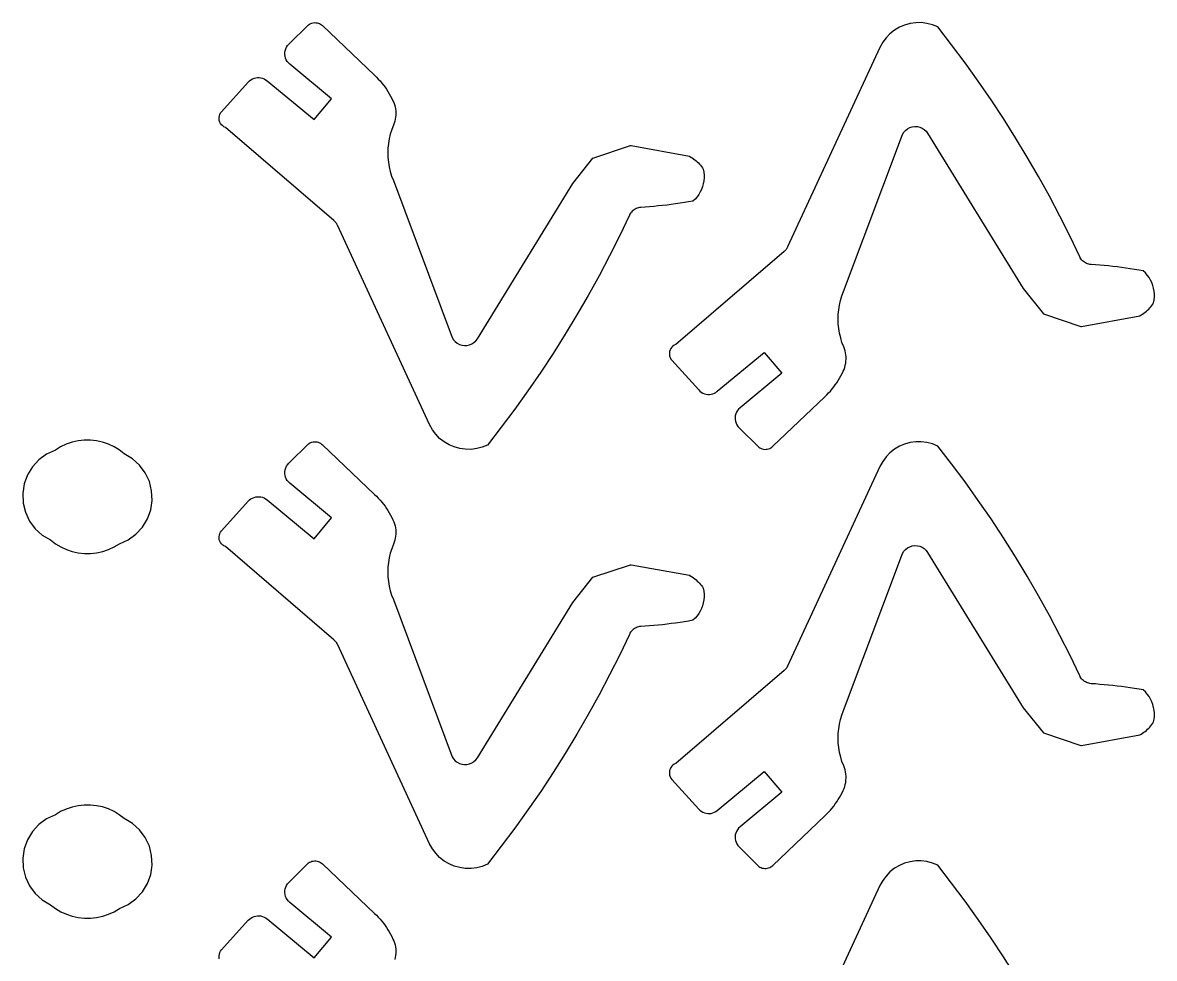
# Model space of a CAD drawing. Header units: millimetres. Extents: x -22 to 17.5, y -7.2 to 9.5.
# Drawn here: x -7.62 to 2.64, y 0.97 to 9.45 of the extents above; entities that cross this region are included whole.
import ezdxf

# ---------------------------------------------------------------- set-up
doc = ezdxf.new("R2010")
doc.units = ezdxf.units.MM
doc.header["$MEASUREMENT"] = 0
doc.layers.get('0').update_dxf_attribs({"linetype": 'CONTINUOUS', "true_color": 0xffffff})

msp = doc.modelspace()

# ---------------------------------------------------------------- linework, layer by layer
for p, q in [((-5.025, 9.435), (-5.015, 9.441)), ((-5.015, 9.441), (-5.004, 9.446)), ((-5.004, 9.446), (-4.993, 9.45)), ((-4.993, 9.45), (-4.982, 9.452)), ((-4.982, 9.452), (-4.97, 9.454)), ((-4.97, 9.454), (-4.959, 9.453)), ((-4.959, 9.453), (-4.947, 9.452)), ((-4.947, 9.452), (-4.936, 9.449)), ((-4.936, 9.449), (-4.925, 9.445)), ((-4.925, 9.445), (-4.915, 9.44)), ((-4.915, 9.44), (-4.906, 9.433)), ((0.428, 9.446), (0.378, 9.432)), ((0.479, 9.453), (0.428, 9.446)), ((0.53, 9.454), (0.479, 9.453)), ((0.581, 9.447), (0.53, 9.454)), ((0.631, 9.434), (0.581, 9.447)), ((-5.203, 9.258), (-5.025, 9.435)), ((-4.906, 9.433), (-4.897, 9.426)), ((-4.897, 9.426), (-4.425, 8.976)), ((0.246, 9.353), (0.21, 9.316)), ((0.286, 9.386), (0.246, 9.353)), ((0.331, 9.412), (0.286, 9.386)), ((0.378, 9.432), (0.331, 9.412)), ((0.679, 9.414), (0.631, 9.434)), ((0.804, 9.252), (0.679, 9.414)), ((-5.223, 9.231), (-5.214, 9.245)), ((-5.214, 9.245), (-5.203, 9.258)), ((0.18, 9.275), (0.155, 9.229)), ((0.21, 9.316), (0.18, 9.275)), ((0.927, 9.089), (0.804, 9.252)), ((-5.239, 9.166), (-5.238, 9.183)), ((-5.237, 9.149), (-5.239, 9.166)), ((-5.238, 9.183), (-5.236, 9.199)), ((-5.233, 9.132), (-5.237, 9.149)), ((-5.236, 9.199), (-5.231, 9.216)), ((-5.226, 9.117), (-5.233, 9.132)), ((-5.231, 9.216), (-5.223, 9.231)), ((0.155, 9.229), (-0.682, 7.42)), ((-5.218, 9.102), (-5.226, 9.117)), ((-5.207, 9.089), (-5.218, 9.102)), ((-5.195, 9.077), (-5.207, 9.089)), ((-4.817, 8.763), (-5.195, 9.077)), ((1.046, 8.922), (0.927, 9.089)), ((-5.57, 8.915), (-5.558, 8.926)), ((-5.558, 8.926), (-5.546, 8.935)), ((-5.546, 8.935), (-5.532, 8.943)), ((-5.532, 8.943), (-5.518, 8.949)), ((-5.518, 8.949), (-5.503, 8.953)), ((-5.503, 8.953), (-5.487, 8.955)), ((-5.487, 8.955), (-5.472, 8.955)), ((-5.472, 8.955), (-5.456, 8.954)), ((-5.456, 8.954), (-5.441, 8.95)), ((-5.441, 8.95), (-5.427, 8.944)), ((-5.427, 8.944), (-5.413, 8.936)), ((-5.413, 8.936), (-5.4, 8.927)), ((-5.4, 8.927), (-4.974, 8.574)), ((-4.425, 8.976), (-4.408, 8.959)), ((-4.408, 8.959), (-4.392, 8.942)), ((-4.392, 8.942), (-4.376, 8.925)), ((-4.376, 8.925), (-4.36, 8.906)), ((-5.812, 8.646), (-5.57, 8.915)), ((-4.36, 8.906), (-4.346, 8.888)), ((-4.346, 8.888), (-4.331, 8.868)), ((-4.331, 8.868), (-4.318, 8.849)), ((-4.318, 8.849), (-4.305, 8.829)), ((-4.305, 8.829), (-4.292, 8.809)), ((1.162, 8.754), (1.046, 8.922)), ((-4.974, 8.574), (-4.817, 8.763)), ((-4.292, 8.809), (-4.281, 8.788)), ((-4.281, 8.788), (-4.27, 8.767)), ((-4.27, 8.767), (-4.259, 8.745)), ((-4.259, 8.745), (-4.252, 8.728)), ((-4.252, 8.728), (-4.245, 8.71)), ((1.274, 8.583), (1.162, 8.754)), ((-5.832, 8.608), (-5.828, 8.622)), ((-5.828, 8.622), (-5.821, 8.635)), ((-5.821, 8.635), (-5.812, 8.646)), ((-4.245, 8.71), (-4.24, 8.691)), ((-4.24, 8.691), (-4.237, 8.673)), ((-4.237, 8.673), (-4.234, 8.654)), ((-4.234, 8.654), (-4.233, 8.635)), ((-4.233, 8.635), (-4.234, 8.616)), ((-5.835, 8.594), (-5.832, 8.608)), ((-5.835, 8.58), (-5.835, 8.594)), ((-5.833, 8.565), (-5.835, 8.58)), ((-5.828, 8.552), (-5.833, 8.565)), ((-5.821, 8.539), (-5.828, 8.552)), ((-5.813, 8.527), (-5.821, 8.539)), ((-5.802, 8.517), (-5.813, 8.527)), ((-5.791, 8.509), (-5.802, 8.517)), ((-4.255, 8.524), (-4.27, 8.484)), ((-4.248, 8.542), (-4.255, 8.524)), ((-4.243, 8.56), (-4.248, 8.542)), ((-4.238, 8.578), (-4.243, 8.56)), ((-4.235, 8.597), (-4.238, 8.578)), ((-4.234, 8.616), (-4.235, 8.597)), ((1.384, 8.41), (1.274, 8.583)), ((-5.777, 8.503), (-5.791, 8.509)), ((-4.794, 7.659), (-5.777, 8.503)), ((-4.283, 8.443), (-4.293, 8.401)), ((-4.27, 8.484), (-4.283, 8.443)), ((-0.174, 7.016), (0.36, 8.44)), ((0.36, 8.44), (0.372, 8.46)), ((0.372, 8.46), (0.387, 8.477)), ((0.387, 8.477), (0.405, 8.491)), ((0.405, 8.491), (0.426, 8.502)), ((0.426, 8.502), (0.448, 8.509)), ((0.448, 8.509), (0.471, 8.512)), ((0.471, 8.512), (0.494, 8.511)), ((0.494, 8.511), (0.516, 8.506)), ((0.516, 8.506), (0.537, 8.497)), ((0.537, 8.497), (0.557, 8.485)), ((0.557, 8.485), (0.574, 8.469)), ((0.574, 8.469), (0.587, 8.45)), ((0.587, 8.45), (1.454, 7.042)), ((-4.304, 8.316), (-4.306, 8.273)), ((-4.3, 8.358), (-4.304, 8.316)), ((-4.293, 8.401), (-4.3, 8.358)), ((-2.446, 8.225), (-2.107, 8.339)), ((-2.107, 8.339), (-2.1, 8.339)), ((-2.1, 8.339), (-1.57, 8.243)), ((1.489, 8.235), (1.384, 8.41)), ((-4.306, 8.273), (-4.304, 8.23)), ((-4.304, 8.23), (-4.3, 8.187)), ((-2.628, 7.996), (-2.446, 8.225)), ((-1.57, 8.243), (-1.558, 8.235)), ((-1.558, 8.235), (-1.546, 8.228)), ((-1.546, 8.228), (-1.534, 8.219)), ((-1.534, 8.219), (-1.523, 8.21)), ((-1.523, 8.21), (-1.512, 8.201)), ((1.592, 8.058), (1.489, 8.235)), ((-4.3, 8.187), (-4.293, 8.145)), ((-4.293, 8.145), (-4.283, 8.103)), ((-1.512, 8.201), (-1.501, 8.191)), ((-1.501, 8.191), (-1.491, 8.181)), ((-1.491, 8.181), (-1.481, 8.171)), ((-1.481, 8.171), (-1.472, 8.16)), ((-1.472, 8.16), (-1.463, 8.149)), ((-1.463, 8.149), (-1.454, 8.137)), ((-1.454, 8.137), (-1.447, 8.125)), ((-1.447, 8.125), (-1.442, 8.099)), ((-4.283, 8.103), (-4.271, 8.062)), ((-4.271, 8.062), (-4.255, 8.022)), ((-4.255, 8.022), (-3.722, 6.598)), ((-1.442, 8.019), (-1.446, 7.993)), ((-1.442, 8.099), (-1.439, 8.072)), ((-1.439, 8.046), (-1.442, 8.019)), ((-1.439, 8.072), (-1.439, 8.046)), ((1.691, 7.879), (1.592, 8.058)), ((-3.494, 6.588), (-2.628, 7.996)), ((-1.474, 7.918), (-1.488, 7.895)), ((-1.462, 7.942), (-1.474, 7.918)), ((-1.453, 7.967), (-1.462, 7.942)), ((-1.446, 7.993), (-1.453, 7.967)), ((-1.775, 7.8), (-1.815, 7.795)), ((-1.736, 7.805), (-1.775, 7.8)), ((-1.697, 7.81), (-1.736, 7.805)), ((-1.657, 7.816), (-1.697, 7.81)), ((-1.618, 7.822), (-1.657, 7.816)), ((-1.579, 7.828), (-1.618, 7.822)), ((-1.54, 7.835), (-1.579, 7.828)), ((-1.521, 7.853), (-1.54, 7.835)), ((-1.503, 7.874), (-1.521, 7.853)), ((-1.488, 7.895), (-1.503, 7.874)), ((1.786, 7.698), (1.691, 7.879)), ((-2.116, 7.707), (-2.204, 7.523)), ((-2.111, 7.717), (-2.116, 7.707)), ((-2.105, 7.726), (-2.111, 7.717)), ((-2.098, 7.735), (-2.105, 7.726)), ((-2.091, 7.743), (-2.098, 7.735)), ((-2.083, 7.75), (-2.091, 7.743)), ((-2.074, 7.757), (-2.083, 7.75)), ((-2.065, 7.762), (-2.074, 7.757)), ((-2.055, 7.767), (-2.065, 7.762)), ((-2.045, 7.771), (-2.055, 7.767)), ((-2.034, 7.774), (-2.045, 7.771)), ((-2.024, 7.776), (-2.034, 7.774)), ((-2.013, 7.778), (-2.024, 7.776)), ((-1.973, 7.78), (-2.013, 7.778)), ((-1.934, 7.784), (-1.973, 7.78)), ((-1.894, 7.787), (-1.934, 7.784)), ((-1.854, 7.791), (-1.894, 7.787)), ((-1.815, 7.795), (-1.854, 7.791)), ((1.878, 7.515), (1.786, 7.698)), ((-4.791, 7.656), (-4.794, 7.659)), ((-4.788, 7.653), (-4.791, 7.656)), ((-4.785, 7.65), (-4.788, 7.653)), ((-4.782, 7.647), (-4.785, 7.65)), ((-4.779, 7.643), (-4.782, 7.647)), ((-4.776, 7.64), (-4.779, 7.643)), ((-4.774, 7.636), (-4.776, 7.64)), ((-4.771, 7.633), (-4.774, 7.636)), ((-4.769, 7.629), (-4.771, 7.633)), ((-4.767, 7.625), (-4.769, 7.629)), ((-4.765, 7.621), (-4.767, 7.625)), ((-4.763, 7.618), (-4.765, 7.621)), ((-3.927, 5.809), (-4.763, 7.618)), ((-2.204, 7.523), (-2.296, 7.34)), ((1.966, 7.331), (1.878, 7.515)), ((-0.703, 7.388), (-0.707, 7.385)), ((-0.701, 7.391), (-0.703, 7.388)), ((-0.698, 7.395), (-0.701, 7.391)), ((-0.695, 7.398), (-0.698, 7.395)), ((-0.692, 7.402), (-0.695, 7.398)), ((-0.69, 7.405), (-0.692, 7.402)), ((-0.688, 7.409), (-0.69, 7.405)), ((-0.685, 7.413), (-0.688, 7.409)), ((-0.683, 7.417), (-0.685, 7.413)), ((-0.682, 7.42), (-0.683, 7.417)), ((-2.296, 7.34), (-2.391, 7.159)), ((-0.713, 7.379), (-1.696, 6.535)), ((-0.71, 7.382), (-0.713, 7.379)), ((-0.707, 7.385), (-0.71, 7.382)), ((1.971, 7.321), (1.966, 7.331)), ((1.977, 7.312), (1.971, 7.321)), ((1.983, 7.303), (1.977, 7.312)), ((1.991, 7.295), (1.983, 7.303)), ((1.999, 7.288), (1.991, 7.295)), ((2.008, 7.281), (1.999, 7.288)), ((2.017, 7.276), (2.008, 7.281)), ((2.027, 7.271), (2.017, 7.276)), ((2.037, 7.267), (2.027, 7.271)), ((2.047, 7.264), (2.037, 7.267)), ((2.058, 7.261), (2.047, 7.264)), ((2.069, 7.26), (2.058, 7.261)), ((2.108, 7.257), (2.069, 7.26)), ((2.148, 7.254), (2.108, 7.257)), ((2.188, 7.251), (2.148, 7.254)), ((2.227, 7.247), (2.188, 7.251)), ((2.267, 7.243), (2.227, 7.247)), ((2.306, 7.238), (2.267, 7.243)), ((2.345, 7.233), (2.306, 7.238)), ((2.385, 7.228), (2.345, 7.233)), ((2.424, 7.222), (2.385, 7.228)), ((2.463, 7.216), (2.424, 7.222)), ((2.503, 7.21), (2.463, 7.216)), ((2.542, 7.203), (2.503, 7.21)), ((2.561, 7.184), (2.542, 7.203)), ((2.578, 7.164), (2.561, 7.184)), ((-2.391, 7.159), (-2.49, 6.98)), ((2.594, 7.143), (2.578, 7.164)), ((2.607, 7.12), (2.594, 7.143)), ((2.619, 7.096), (2.607, 7.12)), ((2.628, 7.071), (2.619, 7.096)), ((-2.49, 6.98), (-2.592, 6.803)), ((-0.202, 6.935), (-0.189, 6.976)), ((-0.189, 6.976), (-0.174, 7.016)), ((1.454, 7.042), (1.636, 6.813)), ((2.635, 7.045), (2.628, 7.071)), ((2.64, 7.019), (2.635, 7.045)), ((2.642, 6.992), (2.64, 7.019)), ((2.642, 6.966), (2.642, 6.992)), ((-0.219, 6.851), (-0.212, 6.893)), ((-0.212, 6.893), (-0.202, 6.935)), ((2.6, 6.867), (2.61, 6.878)), ((2.61, 6.878), (2.619, 6.889)), ((2.619, 6.889), (2.627, 6.901)), ((2.627, 6.901), (2.635, 6.913)), ((2.635, 6.913), (2.64, 6.939)), ((2.64, 6.939), (2.642, 6.966)), ((-2.592, 6.803), (-2.698, 6.628)), ((-0.224, 6.765), (-0.223, 6.808)), ((-0.223, 6.808), (-0.219, 6.851)), ((1.636, 6.813), (1.975, 6.699)), ((1.981, 6.699), (2.511, 6.795)), ((2.511, 6.795), (2.524, 6.803)), ((2.524, 6.803), (2.536, 6.81)), ((2.536, 6.81), (2.547, 6.819)), ((2.547, 6.819), (2.559, 6.828)), ((2.559, 6.828), (2.57, 6.837)), ((2.57, 6.837), (2.58, 6.847)), ((2.58, 6.847), (2.591, 6.857)), ((2.591, 6.857), (2.6, 6.867)), ((-0.223, 6.722), (-0.224, 6.765)), ((-0.219, 6.68), (-0.223, 6.722)), ((-0.211, 6.637), (-0.219, 6.68)), ((1.975, 6.699), (1.981, 6.699)), ((-3.722, 6.598), (-3.709, 6.578)), ((-3.709, 6.578), (-3.694, 6.561)), ((-3.525, 6.553), (-3.508, 6.569)), ((-3.508, 6.569), (-3.494, 6.588)), ((-2.698, 6.628), (-2.807, 6.455)), ((-0.201, 6.595), (-0.211, 6.637)), ((-0.189, 6.554), (-0.201, 6.595)), ((-3.694, 6.561), (-3.676, 6.547)), ((-3.676, 6.547), (-3.656, 6.536)), ((-3.656, 6.536), (-3.634, 6.529)), ((-3.634, 6.529), (-3.611, 6.526)), ((-3.611, 6.526), (-3.588, 6.527)), ((-3.588, 6.527), (-3.565, 6.532)), ((-3.565, 6.532), (-3.544, 6.541)), ((-3.544, 6.541), (-3.525, 6.553)), ((-1.751, 6.473), (-1.753, 6.458)), ((-1.747, 6.486), (-1.751, 6.473)), ((-1.74, 6.499), (-1.747, 6.486)), ((-1.731, 6.511), (-1.74, 6.499)), ((-1.721, 6.521), (-1.731, 6.511)), ((-1.709, 6.529), (-1.721, 6.521)), ((-1.696, 6.535), (-1.709, 6.529)), ((-1.319, 6.111), (-0.893, 6.464)), ((-0.893, 6.464), (-0.735, 6.275)), ((-0.173, 6.514), (-0.189, 6.554)), ((-0.167, 6.496), (-0.173, 6.514)), ((-0.161, 6.478), (-0.167, 6.496)), ((-0.157, 6.46), (-0.161, 6.478)), ((-2.807, 6.455), (-2.92, 6.284)), ((-1.753, 6.458), (-1.753, 6.444)), ((-1.753, 6.444), (-1.751, 6.43)), ((-1.751, 6.43), (-1.746, 6.416)), ((-1.746, 6.416), (-1.739, 6.403)), ((-1.739, 6.403), (-1.731, 6.392)), ((-1.731, 6.392), (-1.488, 6.123)), ((-0.159, 6.347), (-0.155, 6.365)), ((-0.154, 6.441), (-0.157, 6.46)), ((-0.155, 6.365), (-0.153, 6.384)), ((-0.152, 6.422), (-0.154, 6.441)), ((-0.153, 6.384), (-0.152, 6.403)), ((-0.152, 6.403), (-0.152, 6.422)), ((-2.92, 6.284), (-3.035, 6.116)), ((-0.735, 6.275), (-1.113, 5.961)), ((-0.199, 6.25), (-0.188, 6.271)), ((-0.188, 6.271), (-0.178, 6.293)), ((-0.178, 6.293), (-0.17, 6.31)), ((-0.17, 6.31), (-0.164, 6.328)), ((-0.164, 6.328), (-0.159, 6.347)), ((-0.264, 6.15), (-0.25, 6.17)), ((-0.25, 6.17), (-0.236, 6.189)), ((-0.236, 6.189), (-0.223, 6.209)), ((-0.223, 6.209), (-0.211, 6.229)), ((-0.211, 6.229), (-0.199, 6.25)), ((-3.035, 6.116), (-3.155, 5.949)), ((-1.488, 6.123), (-1.477, 6.112)), ((-1.477, 6.112), (-1.464, 6.103)), ((-1.464, 6.103), (-1.451, 6.095)), ((-1.451, 6.095), (-1.436, 6.089)), ((-1.436, 6.089), (-1.421, 6.085)), ((-1.421, 6.085), (-1.406, 6.083)), ((-1.406, 6.083), (-1.39, 6.083)), ((-1.39, 6.083), (-1.375, 6.084)), ((-1.375, 6.084), (-1.36, 6.088)), ((-1.36, 6.088), (-1.345, 6.094)), ((-1.345, 6.094), (-1.331, 6.101)), ((-1.331, 6.101), (-1.319, 6.111)), ((-0.815, 5.612), (-0.344, 6.062)), ((-0.344, 6.062), (-0.327, 6.079)), ((-0.327, 6.079), (-0.31, 6.096)), ((-0.31, 6.096), (-0.294, 6.113)), ((-0.294, 6.113), (-0.279, 6.132)), ((-0.279, 6.132), (-0.264, 6.15)), ((-1.113, 5.961), (-1.126, 5.949)), ((-3.155, 5.949), (-3.277, 5.786)), ((-1.156, 5.889), (-1.157, 5.872)), ((-1.157, 5.872), (-1.157, 5.855)), ((-1.157, 5.855), (-1.154, 5.839)), ((-1.151, 5.906), (-1.156, 5.889)), ((-1.145, 5.921), (-1.151, 5.906)), ((-1.136, 5.936), (-1.145, 5.921)), ((-1.126, 5.949), (-1.136, 5.936)), ((-3.902, 5.763), (-3.927, 5.809)), ((-3.871, 5.722), (-3.902, 5.763)), ((-3.277, 5.786), (-3.403, 5.624)), ((-1.154, 5.839), (-1.149, 5.822)), ((-1.149, 5.822), (-1.142, 5.807)), ((-1.142, 5.807), (-1.133, 5.793)), ((-1.133, 5.793), (-1.121, 5.78)), ((-1.121, 5.78), (-0.943, 5.603)), ((-7.167, 5.649), (-7.22, 5.631)), ((-7.113, 5.661), (-7.167, 5.649)), ((-7.057, 5.667), (-7.113, 5.661)), ((-7.001, 5.667), (-7.057, 5.667)), ((-6.946, 5.661), (-7.001, 5.667)), ((-6.891, 5.649), (-6.946, 5.661)), ((-6.838, 5.631), (-6.891, 5.649)), ((-5.015, 5.641), (-5.004, 5.646)), ((-5.004, 5.646), (-4.993, 5.65)), ((-4.993, 5.65), (-4.982, 5.652)), ((-4.982, 5.652), (-4.97, 5.654)), ((-4.97, 5.654), (-4.959, 5.653)), ((-4.959, 5.653), (-4.947, 5.652)), ((-4.947, 5.652), (-4.936, 5.649)), ((-4.936, 5.649), (-4.925, 5.645)), ((-4.925, 5.645), (-4.915, 5.64)), ((-3.836, 5.684), (-3.871, 5.722)), ((-3.795, 5.652), (-3.836, 5.684)), ((-3.751, 5.626), (-3.795, 5.652)), ((0.428, 5.646), (0.378, 5.632)), ((0.479, 5.653), (0.428, 5.646)), ((0.53, 5.654), (0.479, 5.653)), ((0.581, 5.647), (0.53, 5.654)), ((0.631, 5.634), (0.581, 5.647)), ((-7.398, 5.542), (-7.468, 5.491)), ((-7.319, 5.578), (-7.398, 5.542)), ((-7.271, 5.607), (-7.319, 5.578)), ((-7.22, 5.631), (-7.271, 5.607)), ((-6.787, 5.608), (-6.838, 5.631)), ((-6.74, 5.579), (-6.787, 5.608)), ((-6.695, 5.545), (-6.74, 5.579)), ((-6.62, 5.5), (-6.695, 5.545)), ((-5.203, 5.458), (-5.025, 5.635)), ((-5.025, 5.635), (-5.015, 5.641)), ((-4.915, 5.64), (-4.906, 5.633)), ((-4.906, 5.633), (-4.897, 5.626)), ((-4.897, 5.626), (-4.425, 5.176)), ((-3.704, 5.606), (-3.751, 5.626)), ((-3.654, 5.592), (-3.704, 5.606)), ((-3.603, 5.585), (-3.654, 5.592)), ((-3.551, 5.584), (-3.603, 5.585)), ((-3.5, 5.591), (-3.551, 5.584)), ((-3.45, 5.604), (-3.5, 5.591)), ((-3.403, 5.624), (-3.45, 5.604)), ((-0.943, 5.603), (-0.933, 5.597)), ((-0.933, 5.597), (-0.923, 5.592)), ((-0.923, 5.592), (-0.912, 5.588)), ((-0.912, 5.588), (-0.901, 5.586)), ((-0.901, 5.586), (-0.889, 5.584)), ((-0.889, 5.584), (-0.877, 5.585)), ((-0.877, 5.585), (-0.866, 5.586)), ((-0.866, 5.586), (-0.855, 5.589)), ((-0.855, 5.589), (-0.844, 5.593)), ((-0.844, 5.593), (-0.834, 5.598)), ((-0.834, 5.598), (-0.824, 5.605)), ((-0.824, 5.605), (-0.815, 5.612)), ((0.246, 5.554), (0.21, 5.516)), ((0.286, 5.586), (0.246, 5.554)), ((0.331, 5.612), (0.286, 5.586)), ((0.378, 5.632), (0.331, 5.612)), ((0.679, 5.614), (0.631, 5.634)), ((0.804, 5.452), (0.679, 5.614)), ((-7.468, 5.491), (-7.527, 5.427)), ((-6.556, 5.442), (-6.62, 5.5)), ((-6.504, 5.372), (-6.556, 5.442)), ((-5.223, 5.431), (-5.214, 5.445)), ((-5.214, 5.445), (-5.203, 5.458)), ((0.18, 5.475), (0.155, 5.429)), ((0.21, 5.516), (0.18, 5.475)), ((0.927, 5.289), (0.804, 5.452)), ((-7.572, 5.353), (-7.602, 5.271)), ((-7.527, 5.427), (-7.572, 5.353)), ((-6.467, 5.294), (-6.504, 5.372)), ((-5.239, 5.366), (-5.238, 5.383)), ((-5.237, 5.349), (-5.239, 5.366)), ((-5.238, 5.383), (-5.236, 5.399)), ((-5.233, 5.332), (-5.237, 5.349)), ((-5.236, 5.399), (-5.231, 5.416)), ((-5.231, 5.416), (-5.223, 5.431)), ((0.155, 5.429), (-0.682, 3.62)), ((-7.602, 5.271), (-7.615, 5.185)), ((-6.446, 5.209), (-6.467, 5.294)), ((-5.226, 5.317), (-5.233, 5.332)), ((-5.218, 5.302), (-5.226, 5.317)), ((-5.207, 5.289), (-5.218, 5.302)), ((-5.195, 5.277), (-5.207, 5.289)), ((-4.817, 4.963), (-5.195, 5.277)), ((1.046, 5.122), (0.927, 5.289)), ((-7.615, 5.185), (-7.612, 5.098)), ((-6.442, 5.122), (-6.446, 5.209)), ((-5.558, 5.126), (-5.546, 5.135)), ((-5.546, 5.135), (-5.532, 5.143)), ((-5.532, 5.143), (-5.518, 5.149)), ((-5.518, 5.149), (-5.503, 5.153)), ((-5.503, 5.153), (-5.487, 5.155)), ((-5.487, 5.155), (-5.472, 5.155)), ((-5.472, 5.155), (-5.456, 5.154)), ((-5.456, 5.154), (-5.441, 5.15)), ((-5.441, 5.15), (-5.427, 5.144)), ((-5.427, 5.144), (-5.413, 5.137)), ((-5.413, 5.137), (-5.4, 5.127)), ((-4.425, 5.176), (-4.408, 5.159)), ((-4.408, 5.159), (-4.392, 5.142)), ((-4.392, 5.142), (-4.376, 5.125)), ((-7.612, 5.098), (-7.591, 5.014)), ((-6.485, 4.955), (-6.455, 5.036)), ((-6.455, 5.036), (-6.442, 5.122)), ((-5.812, 4.846), (-5.57, 5.115)), ((-5.57, 5.115), (-5.558, 5.126)), ((-5.4, 5.127), (-4.974, 4.774)), ((-4.376, 5.125), (-4.36, 5.106)), ((-4.36, 5.106), (-4.346, 5.088)), ((-4.346, 5.088), (-4.331, 5.068)), ((-4.331, 5.068), (-4.318, 5.049)), ((-4.318, 5.049), (-4.305, 5.029)), ((-4.305, 5.029), (-4.292, 5.009)), ((1.162, 4.954), (1.046, 5.122)), ((-7.591, 5.014), (-7.554, 4.935)), ((-7.554, 4.935), (-7.502, 4.865)), ((-6.53, 4.88), (-6.485, 4.955)), ((-4.974, 4.774), (-4.817, 4.963)), ((-4.292, 5.009), (-4.281, 4.988)), ((-4.281, 4.988), (-4.27, 4.967)), ((-4.27, 4.967), (-4.259, 4.945)), ((-4.259, 4.945), (-4.252, 4.928)), ((-4.252, 4.928), (-4.245, 4.91)), ((1.274, 4.783), (1.162, 4.954)), ((-7.502, 4.865), (-7.437, 4.807)), ((-6.589, 4.816), (-6.53, 4.88)), ((-5.832, 4.808), (-5.828, 4.822)), ((-5.828, 4.822), (-5.821, 4.835)), ((-5.821, 4.835), (-5.812, 4.846)), ((-4.245, 4.91), (-4.24, 4.891)), ((-4.24, 4.891), (-4.237, 4.873)), ((-4.237, 4.873), (-4.234, 4.854)), ((-4.234, 4.854), (-4.233, 4.835)), ((-4.233, 4.835), (-4.234, 4.816)), ((-7.437, 4.807), (-7.362, 4.763)), ((-7.362, 4.763), (-7.318, 4.729)), ((-7.318, 4.729), (-7.27, 4.7)), ((-6.787, 4.7), (-6.739, 4.729)), ((-6.739, 4.729), (-6.66, 4.765)), ((-6.66, 4.765), (-6.589, 4.816)), ((-5.835, 4.794), (-5.832, 4.808)), ((-5.835, 4.78), (-5.835, 4.794)), ((-5.833, 4.765), (-5.835, 4.78)), ((-5.828, 4.752), (-5.833, 4.765)), ((-5.821, 4.739), (-5.828, 4.752)), ((-5.813, 4.727), (-5.821, 4.739)), ((-5.802, 4.717), (-5.813, 4.727)), ((-4.255, 4.724), (-4.27, 4.684)), ((-4.248, 4.742), (-4.255, 4.724)), ((-4.243, 4.76), (-4.248, 4.742)), ((-4.238, 4.778), (-4.243, 4.76)), ((-4.235, 4.797), (-4.238, 4.778)), ((-4.234, 4.816), (-4.235, 4.797)), ((1.384, 4.61), (1.274, 4.783)), ((-7.27, 4.7), (-7.219, 4.676)), ((-7.219, 4.676), (-7.166, 4.658)), ((-7.166, 4.658), (-7.112, 4.646)), ((-7.112, 4.646), (-7.056, 4.64)), ((-7.056, 4.64), (-7, 4.64)), ((-7, 4.64), (-6.945, 4.646)), ((-6.945, 4.646), (-6.89, 4.659)), ((-6.89, 4.659), (-6.837, 4.677)), ((-6.837, 4.677), (-6.787, 4.7)), ((-5.791, 4.709), (-5.802, 4.717)), ((-5.777, 4.703), (-5.791, 4.709)), ((-4.794, 3.859), (-5.777, 4.703)), ((-4.283, 4.643), (-4.293, 4.601)), ((-4.27, 4.684), (-4.283, 4.643)), ((-0.174, 3.216), (0.36, 4.64)), ((0.36, 4.64), (0.372, 4.66)), ((0.372, 4.66), (0.387, 4.677)), ((0.387, 4.677), (0.405, 4.691)), ((0.405, 4.691), (0.426, 4.702)), ((0.426, 4.702), (0.448, 4.709)), ((0.448, 4.709), (0.471, 4.712)), ((0.471, 4.712), (0.494, 4.711)), ((0.494, 4.711), (0.516, 4.706)), ((0.516, 4.706), (0.537, 4.697)), ((0.537, 4.697), (0.557, 4.685)), ((0.557, 4.685), (0.574, 4.669)), ((0.574, 4.669), (0.587, 4.65)), ((0.587, 4.65), (1.454, 3.242)), ((-4.304, 4.516), (-4.306, 4.473)), ((-4.3, 4.558), (-4.304, 4.516)), ((-4.293, 4.601), (-4.3, 4.558)), ((-2.446, 4.425), (-2.107, 4.539)), ((-2.107, 4.539), (-2.1, 4.539)), ((-2.1, 4.539), (-1.57, 4.443)), ((1.489, 4.435), (1.384, 4.61)), ((-4.306, 4.473), (-4.304, 4.43)), ((-4.304, 4.43), (-4.3, 4.387)), ((-2.628, 4.196), (-2.446, 4.425)), ((-1.57, 4.443), (-1.558, 4.435)), ((-1.558, 4.435), (-1.546, 4.428)), ((-1.546, 4.428), (-1.534, 4.419)), ((-1.534, 4.419), (-1.523, 4.41)), ((1.592, 4.258), (1.489, 4.435)), ((-4.3, 4.387), (-4.293, 4.345)), ((-4.293, 4.345), (-4.283, 4.303)), ((-1.523, 4.41), (-1.512, 4.401)), ((-1.512, 4.401), (-1.501, 4.391)), ((-1.501, 4.391), (-1.491, 4.381)), ((-1.491, 4.381), (-1.481, 4.371)), ((-1.481, 4.371), (-1.472, 4.36)), ((-1.472, 4.36), (-1.463, 4.349)), ((-1.463, 4.349), (-1.454, 4.337)), ((-1.454, 4.337), (-1.447, 4.325)), ((-1.447, 4.325), (-1.442, 4.299)), ((-4.283, 4.303), (-4.271, 4.262)), ((-4.271, 4.262), (-4.255, 4.222)), ((-4.255, 4.222), (-3.722, 2.798)), ((-1.442, 4.219), (-1.446, 4.193)), ((-1.442, 4.299), (-1.439, 4.272)), ((-1.439, 4.246), (-1.442, 4.219)), ((-1.439, 4.272), (-1.439, 4.246)), ((1.691, 4.079), (1.592, 4.258)), ((-3.494, 2.788), (-2.628, 4.196)), ((-1.474, 4.118), (-1.488, 4.095)), ((-1.462, 4.142), (-1.474, 4.118)), ((-1.453, 4.167), (-1.462, 4.142)), ((-1.446, 4.193), (-1.453, 4.167)), ((-1.736, 4.005), (-1.775, 4)), ((-1.697, 4.01), (-1.736, 4.005)), ((-1.657, 4.016), (-1.697, 4.01)), ((-1.618, 4.022), (-1.657, 4.016)), ((-1.579, 4.028), (-1.618, 4.022)), ((-1.54, 4.035), (-1.579, 4.028)), ((-1.521, 4.054), (-1.54, 4.035)), ((-1.503, 4.074), (-1.521, 4.054)), ((-1.488, 4.095), (-1.503, 4.074)), ((1.786, 3.898), (1.691, 4.079)), ((-2.116, 3.907), (-2.204, 3.723)), ((-2.111, 3.917), (-2.116, 3.907)), ((-2.105, 3.926), (-2.111, 3.917)), ((-2.098, 3.935), (-2.105, 3.926)), ((-2.091, 3.943), (-2.098, 3.935)), ((-2.083, 3.95), (-2.091, 3.943)), ((-2.074, 3.957), (-2.083, 3.95)), ((-2.065, 3.962), (-2.074, 3.957)), ((-2.055, 3.967), (-2.065, 3.962)), ((-2.045, 3.971), (-2.055, 3.967)), ((-2.034, 3.974), (-2.045, 3.971)), ((-2.024, 3.977), (-2.034, 3.974)), ((-2.013, 3.978), (-2.024, 3.977)), ((-1.973, 3.981), (-2.013, 3.978)), ((-1.934, 3.984), (-1.973, 3.981)), ((-1.894, 3.987), (-1.934, 3.984)), ((-1.854, 3.991), (-1.894, 3.987)), ((-1.815, 3.995), (-1.854, 3.991)), ((-1.775, 4), (-1.815, 3.995)), ((1.878, 3.715), (1.786, 3.898)), ((-4.791, 3.856), (-4.794, 3.859)), ((-4.788, 3.853), (-4.791, 3.856)), ((-4.785, 3.85), (-4.788, 3.853)), ((-4.782, 3.847), (-4.785, 3.85)), ((-4.779, 3.843), (-4.782, 3.847)), ((-4.776, 3.84), (-4.779, 3.843)), ((-4.774, 3.836), (-4.776, 3.84)), ((-4.771, 3.833), (-4.774, 3.836)), ((-4.769, 3.829), (-4.771, 3.833)), ((-4.767, 3.825), (-4.769, 3.829)), ((-4.765, 3.821), (-4.767, 3.825)), ((-4.763, 3.818), (-4.765, 3.821)), ((-3.927, 2.009), (-4.763, 3.818)), ((-2.204, 3.723), (-2.296, 3.54)), ((1.966, 3.531), (1.878, 3.715)), ((-0.701, 3.591), (-0.703, 3.588)), ((-0.698, 3.595), (-0.701, 3.591)), ((-0.695, 3.598), (-0.698, 3.595)), ((-0.692, 3.602), (-0.695, 3.598)), ((-0.69, 3.605), (-0.692, 3.602)), ((-0.688, 3.609), (-0.69, 3.605)), ((-0.685, 3.613), (-0.688, 3.609)), ((-0.683, 3.617), (-0.685, 3.613)), ((-0.682, 3.62), (-0.683, 3.617)), ((-2.296, 3.54), (-2.391, 3.359)), ((-0.713, 3.579), (-1.696, 2.735)), ((-0.71, 3.582), (-0.713, 3.579)), ((-0.707, 3.585), (-0.71, 3.582)), ((-0.703, 3.588), (-0.707, 3.585)), ((1.971, 3.521), (1.966, 3.531)), ((1.977, 3.512), (1.971, 3.521)), ((1.983, 3.503), (1.977, 3.512)), ((1.991, 3.495), (1.983, 3.503)), ((1.999, 3.488), (1.991, 3.495)), ((2.008, 3.481), (1.999, 3.488)), ((2.017, 3.476), (2.008, 3.481)), ((2.027, 3.471), (2.017, 3.476)), ((2.037, 3.467), (2.027, 3.471)), ((2.047, 3.464), (2.037, 3.467)), ((2.058, 3.462), (2.047, 3.464)), ((2.069, 3.46), (2.058, 3.462)), ((2.108, 3.458), (2.069, 3.46)), ((2.148, 3.454), (2.108, 3.458)), ((2.188, 3.451), (2.148, 3.454)), ((2.227, 3.447), (2.188, 3.451)), ((2.267, 3.443), (2.227, 3.447)), ((2.306, 3.438), (2.267, 3.443)), ((2.345, 3.433), (2.306, 3.438)), ((2.385, 3.428), (2.345, 3.433)), ((2.424, 3.422), (2.385, 3.428)), ((2.463, 3.416), (2.424, 3.422)), ((2.503, 3.41), (2.463, 3.416)), ((2.542, 3.403), (2.503, 3.41)), ((2.561, 3.385), (2.542, 3.403)), ((-2.391, 3.359), (-2.49, 3.18)), ((2.578, 3.364), (2.561, 3.385)), ((2.594, 3.343), (2.578, 3.364)), ((2.607, 3.32), (2.594, 3.343)), ((2.619, 3.296), (2.607, 3.32)), ((2.628, 3.271), (2.619, 3.296)), ((-0.189, 3.176), (-0.174, 3.216)), ((1.454, 3.242), (1.636, 3.013)), ((2.635, 3.245), (2.628, 3.271)), ((2.64, 3.219), (2.635, 3.245)), ((2.642, 3.192), (2.64, 3.219)), ((2.642, 3.166), (2.642, 3.192)), ((-2.49, 3.18), (-2.592, 3.003)), ((-0.219, 3.051), (-0.212, 3.093)), ((-0.212, 3.093), (-0.202, 3.135)), ((-0.202, 3.135), (-0.189, 3.176)), ((2.6, 3.067), (2.61, 3.078)), ((2.61, 3.078), (2.619, 3.089)), ((2.619, 3.089), (2.627, 3.101)), ((2.627, 3.101), (2.635, 3.113)), ((2.635, 3.113), (2.64, 3.139)), ((2.64, 3.139), (2.642, 3.166)), ((-2.592, 3.003), (-2.698, 2.828)), ((-0.224, 2.965), (-0.223, 3.008)), ((-0.223, 3.008), (-0.219, 3.051)), ((1.636, 3.013), (1.975, 2.899)), ((1.981, 2.899), (2.511, 2.995)), ((2.511, 2.995), (2.524, 3.003)), ((2.524, 3.003), (2.536, 3.01)), ((2.536, 3.01), (2.547, 3.019)), ((2.547, 3.019), (2.559, 3.028)), ((2.559, 3.028), (2.57, 3.037)), ((2.57, 3.037), (2.58, 3.047)), ((2.58, 3.047), (2.591, 3.057)), ((2.591, 3.057), (2.6, 3.067)), ((-0.223, 2.922), (-0.224, 2.965)), ((-0.219, 2.88), (-0.223, 2.922)), ((-0.211, 2.837), (-0.219, 2.88)), ((1.975, 2.899), (1.981, 2.899)), ((-3.722, 2.798), (-3.709, 2.778)), ((-3.709, 2.778), (-3.694, 2.761)), ((-3.508, 2.769), (-3.494, 2.788)), ((-2.698, 2.828), (-2.807, 2.655)), ((-0.201, 2.795), (-0.211, 2.837)), ((-0.189, 2.754), (-0.201, 2.795)), ((-3.694, 2.761), (-3.676, 2.747)), ((-3.676, 2.747), (-3.656, 2.736)), ((-3.656, 2.736), (-3.634, 2.729)), ((-3.634, 2.729), (-3.611, 2.726)), ((-3.611, 2.726), (-3.588, 2.727)), ((-3.588, 2.727), (-3.565, 2.732)), ((-3.565, 2.732), (-3.544, 2.741)), ((-3.544, 2.741), (-3.525, 2.753)), ((-3.525, 2.753), (-3.508, 2.769)), ((-1.751, 2.673), (-1.753, 2.658)), ((-1.747, 2.686), (-1.751, 2.673)), ((-1.74, 2.699), (-1.747, 2.686)), ((-1.731, 2.711), (-1.74, 2.699)), ((-1.721, 2.721), (-1.731, 2.711)), ((-1.709, 2.729), (-1.721, 2.721)), ((-1.696, 2.735), (-1.709, 2.729)), ((-0.173, 2.714), (-0.189, 2.754)), ((-0.167, 2.696), (-0.173, 2.714)), ((-0.161, 2.678), (-0.167, 2.696)), ((-0.157, 2.66), (-0.161, 2.678)), ((-2.807, 2.655), (-2.92, 2.484)), ((-1.753, 2.658), (-1.753, 2.644)), ((-1.753, 2.644), (-1.751, 2.63)), ((-1.751, 2.63), (-1.746, 2.616)), ((-1.746, 2.616), (-1.739, 2.603)), ((-1.739, 2.603), (-1.731, 2.592)), ((-1.731, 2.592), (-1.488, 2.323)), ((-1.319, 2.311), (-0.893, 2.664)), ((-0.893, 2.664), (-0.735, 2.475)), ((-0.159, 2.547), (-0.155, 2.565)), ((-0.154, 2.641), (-0.157, 2.66)), ((-0.155, 2.565), (-0.153, 2.584)), ((-0.152, 2.622), (-0.154, 2.641)), ((-0.153, 2.584), (-0.152, 2.603)), ((-0.152, 2.603), (-0.152, 2.622)), ((-2.92, 2.484), (-3.035, 2.316)), ((-0.735, 2.475), (-1.113, 2.161)), ((-0.199, 2.45), (-0.188, 2.471)), ((-0.188, 2.471), (-0.178, 2.493)), ((-0.178, 2.493), (-0.17, 2.51)), ((-0.17, 2.51), (-0.164, 2.528)), ((-0.164, 2.528), (-0.159, 2.547)), ((-7.057, 2.36), (-7.113, 2.353)), ((-7.001, 2.36), (-7.057, 2.36)), ((-6.946, 2.354), (-7.001, 2.36)), ((-0.264, 2.35), (-0.25, 2.37)), ((-0.25, 2.37), (-0.236, 2.389)), ((-0.236, 2.389), (-0.223, 2.409)), ((-0.223, 2.409), (-0.211, 2.429)), ((-0.211, 2.429), (-0.199, 2.45)), ((-7.319, 2.271), (-7.398, 2.235)), ((-7.271, 2.3), (-7.319, 2.271)), ((-7.22, 2.323), (-7.271, 2.3)), ((-7.167, 2.341), (-7.22, 2.323)), ((-7.113, 2.353), (-7.167, 2.341)), ((-6.891, 2.342), (-6.946, 2.354)), ((-6.838, 2.324), (-6.891, 2.342)), ((-6.787, 2.3), (-6.838, 2.324)), ((-6.74, 2.271), (-6.787, 2.3)), ((-6.695, 2.237), (-6.74, 2.271)), ((-3.035, 2.316), (-3.155, 2.149)), ((-1.488, 2.323), (-1.477, 2.312)), ((-1.477, 2.312), (-1.464, 2.303)), ((-1.464, 2.303), (-1.451, 2.295)), ((-1.451, 2.295), (-1.436, 2.289)), ((-1.436, 2.289), (-1.421, 2.285)), ((-1.421, 2.285), (-1.406, 2.283)), ((-1.406, 2.283), (-1.39, 2.283)), ((-1.39, 2.283), (-1.375, 2.284)), ((-1.375, 2.284), (-1.36, 2.288)), ((-1.36, 2.288), (-1.345, 2.294)), ((-1.345, 2.294), (-1.331, 2.302)), ((-1.331, 2.302), (-1.319, 2.311)), ((-0.815, 1.812), (-0.344, 2.262)), ((-0.344, 2.262), (-0.327, 2.279)), ((-0.327, 2.279), (-0.31, 2.296)), ((-0.31, 2.296), (-0.294, 2.313)), ((-0.294, 2.313), (-0.279, 2.332)), ((-0.279, 2.332), (-0.264, 2.35)), ((-7.468, 2.183), (-7.527, 2.12)), ((-7.398, 2.235), (-7.468, 2.183)), ((-6.62, 2.193), (-6.695, 2.237)), ((-6.556, 2.135), (-6.62, 2.193)), ((-1.113, 2.161), (-1.126, 2.149)), ((-7.527, 2.12), (-7.572, 2.045)), ((-6.504, 2.065), (-6.556, 2.135)), ((-6.467, 1.986), (-6.504, 2.065)), ((-3.155, 2.149), (-3.277, 1.986)), ((-1.156, 2.089), (-1.157, 2.072)), ((-1.157, 2.072), (-1.157, 2.055)), ((-1.157, 2.055), (-1.154, 2.039)), ((-1.151, 2.106), (-1.156, 2.089)), ((-1.145, 2.121), (-1.151, 2.106)), ((-1.136, 2.136), (-1.145, 2.121)), ((-1.126, 2.149), (-1.136, 2.136)), ((-7.602, 1.964), (-7.615, 1.878)), ((-7.572, 2.045), (-7.602, 1.964)), ((-6.446, 1.902), (-6.467, 1.986)), ((-3.902, 1.963), (-3.927, 2.009)), ((-3.871, 1.922), (-3.902, 1.963)), ((-3.277, 1.986), (-3.403, 1.824)), ((-1.154, 2.039), (-1.149, 2.022)), ((-1.149, 2.022), (-1.142, 2.007)), ((-1.142, 2.007), (-1.133, 1.993)), ((-1.133, 1.993), (-1.121, 1.98)), ((-1.121, 1.98), (-0.943, 1.803)), ((-7.615, 1.878), (-7.612, 1.791)), ((-6.442, 1.815), (-6.446, 1.902)), ((-5.004, 1.846), (-4.993, 1.85)), ((-4.993, 1.85), (-4.982, 1.852)), ((-4.982, 1.852), (-4.97, 1.854)), ((-4.97, 1.854), (-4.959, 1.853)), ((-4.959, 1.853), (-4.947, 1.852)), ((-4.947, 1.852), (-4.936, 1.849)), ((-4.936, 1.849), (-4.925, 1.845)), ((-3.836, 1.885), (-3.871, 1.922)), ((-3.795, 1.852), (-3.836, 1.885)), ((-3.751, 1.826), (-3.795, 1.852)), ((0.479, 1.853), (0.428, 1.846)), ((0.53, 1.854), (0.479, 1.853)), ((0.581, 1.847), (0.53, 1.854)), ((0.631, 1.834), (0.581, 1.847)), ((-7.612, 1.791), (-7.591, 1.706)), ((-6.455, 1.729), (-6.442, 1.815)), ((-5.203, 1.658), (-5.025, 1.835)), ((-5.025, 1.835), (-5.015, 1.841)), ((-5.015, 1.841), (-5.004, 1.846)), ((-4.925, 1.845), (-4.915, 1.84)), ((-4.915, 1.84), (-4.906, 1.833)), ((-4.906, 1.833), (-4.897, 1.826)), ((-4.897, 1.826), (-4.425, 1.376)), ((-3.704, 1.806), (-3.751, 1.826)), ((-3.654, 1.792), (-3.704, 1.806)), ((-3.603, 1.785), (-3.654, 1.792)), ((-3.551, 1.784), (-3.603, 1.785)), ((-3.5, 1.791), (-3.551, 1.784)), ((-3.45, 1.804), (-3.5, 1.791)), ((-3.403, 1.824), (-3.45, 1.804)), ((-0.943, 1.803), (-0.933, 1.797)), ((-0.933, 1.797), (-0.923, 1.792)), ((-0.923, 1.792), (-0.912, 1.788)), ((-0.912, 1.788), (-0.901, 1.786)), ((-0.901, 1.786), (-0.889, 1.784)), ((-0.889, 1.784), (-0.877, 1.785)), ((-0.877, 1.785), (-0.866, 1.786)), ((-0.866, 1.786), (-0.855, 1.789)), ((-0.855, 1.789), (-0.844, 1.793)), ((-0.844, 1.793), (-0.834, 1.798)), ((-0.834, 1.798), (-0.824, 1.805)), ((-0.824, 1.805), (-0.815, 1.812)), ((0.246, 1.754), (0.21, 1.716)), ((0.286, 1.786), (0.246, 1.754)), ((0.331, 1.812), (0.286, 1.786)), ((0.378, 1.832), (0.331, 1.812)), ((0.428, 1.846), (0.378, 1.832)), ((0.679, 1.814), (0.631, 1.834)), ((0.804, 1.652), (0.679, 1.814)), ((-7.591, 1.706), (-7.554, 1.628)), ((-6.53, 1.573), (-6.485, 1.647)), ((-6.485, 1.647), (-6.455, 1.729)), ((-5.223, 1.631), (-5.214, 1.645)), ((-5.214, 1.645), (-5.203, 1.658)), ((0.18, 1.675), (0.155, 1.63)), ((0.21, 1.716), (0.18, 1.675)), ((0.927, 1.489), (0.804, 1.652)), ((-7.554, 1.628), (-7.502, 1.558)), ((-7.502, 1.558), (-7.437, 1.5)), ((-6.589, 1.509), (-6.53, 1.573)), ((-5.239, 1.566), (-5.238, 1.583)), ((-5.237, 1.549), (-5.239, 1.566)), ((-5.238, 1.583), (-5.236, 1.599)), ((-5.233, 1.532), (-5.237, 1.549)), ((-5.236, 1.599), (-5.231, 1.616)), ((-5.231, 1.616), (-5.223, 1.631)), ((0.155, 1.63), (-0.682, -0.179)), ((-7.437, 1.5), (-7.362, 1.455)), ((-7.362, 1.455), (-7.318, 1.421)), ((-6.739, 1.422), (-6.66, 1.458)), ((-6.66, 1.458), (-6.589, 1.509)), ((-5.226, 1.517), (-5.233, 1.532)), ((-5.218, 1.502), (-5.226, 1.517)), ((-5.207, 1.489), (-5.218, 1.502)), ((-5.195, 1.477), (-5.207, 1.489)), ((-4.817, 1.163), (-5.195, 1.477)), ((1.046, 1.322), (0.927, 1.489)), ((-7.318, 1.421), (-7.27, 1.392)), ((-7.27, 1.392), (-7.219, 1.369)), ((-7.219, 1.369), (-7.166, 1.351)), ((-7.166, 1.351), (-7.112, 1.339)), ((-7.112, 1.339), (-7.056, 1.333)), ((-7, 1.333), (-6.945, 1.339)), ((-6.945, 1.339), (-6.89, 1.351)), ((-6.89, 1.351), (-6.837, 1.369)), ((-6.837, 1.369), (-6.787, 1.393)), ((-6.787, 1.393), (-6.739, 1.422)), ((-5.558, 1.326), (-5.546, 1.335)), ((-5.546, 1.335), (-5.532, 1.343)), ((-5.532, 1.343), (-5.518, 1.349)), ((-5.518, 1.349), (-5.503, 1.353)), ((-5.503, 1.353), (-5.487, 1.355)), ((-5.487, 1.355), (-5.472, 1.355)), ((-5.472, 1.355), (-5.456, 1.354)), ((-5.456, 1.354), (-5.441, 1.35)), ((-5.441, 1.35), (-5.427, 1.344)), ((-5.427, 1.344), (-5.413, 1.337)), ((-5.413, 1.337), (-5.4, 1.327)), ((-4.425, 1.376), (-4.408, 1.36)), ((-4.408, 1.36), (-4.392, 1.342)), ((-4.392, 1.342), (-4.376, 1.325)), ((-7.056, 1.333), (-7, 1.333)), ((-5.812, 1.046), (-5.57, 1.315)), ((-5.57, 1.315), (-5.558, 1.326)), ((-5.4, 1.327), (-4.974, 0.974)), ((-4.376, 1.325), (-4.36, 1.306)), ((-4.36, 1.306), (-4.346, 1.288)), ((-4.346, 1.288), (-4.331, 1.269)), ((-4.331, 1.269), (-4.318, 1.249)), ((-4.318, 1.249), (-4.305, 1.229)), ((1.162, 1.154), (1.046, 1.322)), ((-4.974, 0.974), (-4.817, 1.163)), ((-4.305, 1.229), (-4.292, 1.209)), ((-4.292, 1.209), (-4.281, 1.188)), ((-4.281, 1.188), (-4.27, 1.167)), ((-4.27, 1.167), (-4.259, 1.145)), ((-4.259, 1.145), (-4.252, 1.128)), ((1.274, 0.983), (1.162, 1.154)), ((-5.828, 1.022), (-5.821, 1.035)), ((-5.821, 1.035), (-5.812, 1.046)), ((-4.252, 1.128), (-4.245, 1.11)), ((-4.245, 1.11), (-4.24, 1.092)), ((-4.24, 1.092), (-4.237, 1.073)), ((-4.237, 1.073), (-4.234, 1.054)), ((-4.234, 1.054), (-4.233, 1.035)), ((-4.233, 1.035), (-4.234, 1.016)), ((-5.835, 0.994), (-5.832, 1.008)), ((-5.835, 0.98), (-5.835, 0.994)), ((-5.833, 0.965), (-5.835, 0.98)), ((-5.832, 1.008), (-5.828, 1.022)), ((-4.238, 0.978), (-4.243, 0.96)), ((-4.235, 0.997), (-4.238, 0.978)), ((-4.234, 1.016), (-4.235, 0.997)), ((1.384, 0.81), (1.274, 0.983))]:
    msp.add_line(p, q)

doc.saveas('drawing.dxf')
